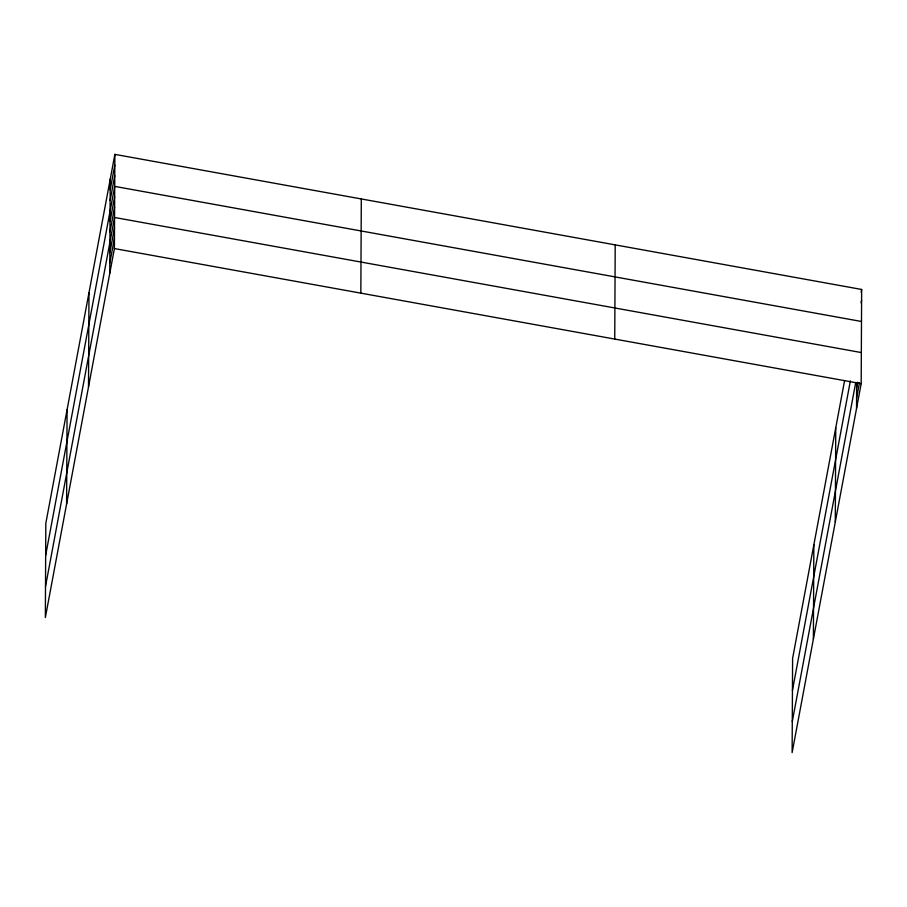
<?xml version="1.0" encoding="UTF-8"?>
<svg xmlns="http://www.w3.org/2000/svg" width="907" height="907" viewBox="0 0 907 907"><rect width="100%" height="100%" fill="white"/><g stroke="black" fill="none" stroke-linecap="round" stroke-linejoin="round"><path stroke-width="1.36" d="M66.608 503.963L67.073 409.771M88.512 386.938L88.977 292.746M109.758 273.347L110.235 179.155M114.872 154.371L45.815 523.35L45.35 617.542L114.407 248.563L114.872 154.371L861.65 289.458L861.185 383.65L792.128 752.629L792.593 658.437L844.564 380.736M360.839 293.142L361.303 198.95M614.742 339.071L615.207 244.879M813.386 639.05L813.851 544.858M835.29 522.024L835.755 427.832M856.548 408.445L856.673 382.539M110.178 189.835L114.815 165.04M110.121 200.504L114.758 175.72M45.656 555.379L114.713 186.389L861.491 321.486M110.019 221.546L114.656 196.751M109.974 231.909L114.611 207.113M45.509 586.466L114.554 217.476L861.333 352.562M109.872 252.634L114.509 227.838M109.815 262.985L114.452 238.201M861.14 292.213L861.65 289.458M861.083 302.881L861.593 300.126M792.435 690.465L850.369 380.906M792.287 721.553L855.664 382.901M856.65 387.72L857.682 382.21M856.593 398.082L859.428 382.924M114.407 248.563L861.185 383.65"/></g></svg>
